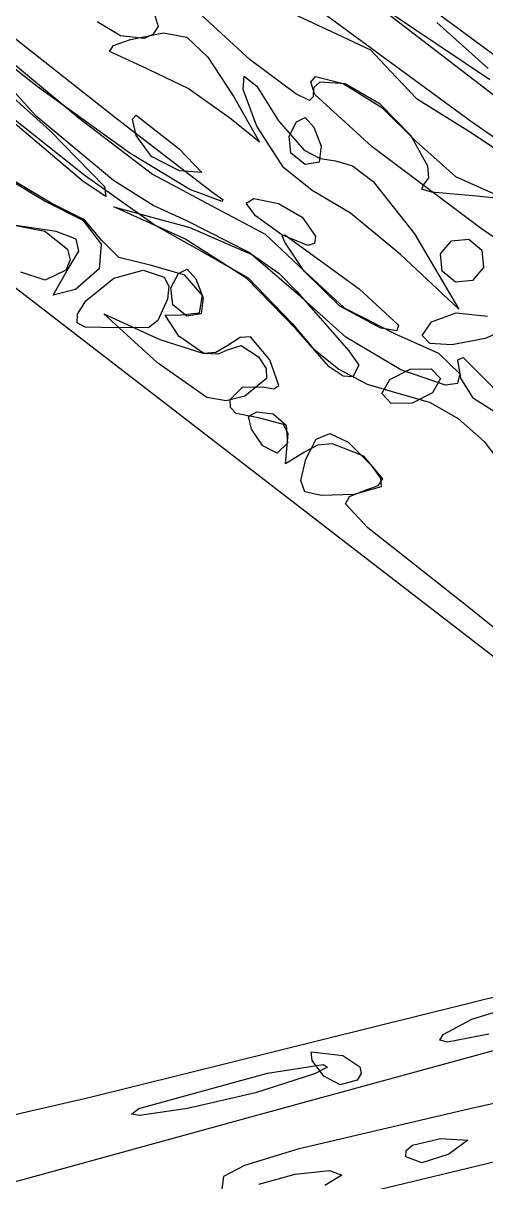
# Model space of a CAD drawing. Extents: x -886 to 651, y -59 to 942.
# Drawn here: x -285.61 to -272.93, y 116 to 147.76 of the extents above; entities that cross this region are included whole.
import ezdxf

# ---------------------------------------------------------------- set-up
doc = ezdxf.new("R2010")
doc.units = 0

msp = doc.modelspace()

# ---------------------------------------------------------------- linework, layer by layer
at = {"layer": 'Layer 1'}
for p, q in [((-273.35032, 145.07034), (-290.16582, 157.41344)), ((-265.041964, 141.204315), (-283.7907, 155.08569)), ((-285.223775, 146.02213), (-291.484494, 150.955324)), ((-290.53553, 151.05146), (-283.02418, 145.12129)), ((-278.264153, 150.064545), (-270.45014, 144.04217)), ((-272.81848, 146.2059), (-276.645889, 148.773315)), ((-282.069475, 148.213634), (-281.90801, 147.66705)), ((-278.422642, 148.10985), (-277.15697, 147.52414)), ((-289.1421, 147.73894), (-283.904673, 143.578813)), ((-288.12377, 147.72753), (-284.876837, 144.810679)), ((-282.936212, 147.4065), (-283.5776, 147.791067)), ((-279.384222, 146.754294), (-280.732819, 147.983868)), ((-274.273421, 147.772131), (-272.868111, 146.514022)), ((-283.962554, 143.416579), (-288.99938, 147.66012)), ((-282.295159, 147.33511), (-282.936212, 147.4065)), ((-282.66276, 147.30453), (-281.758998, 147.495115)), ((-282.053998, 147.445029), (-282.295159, 147.33511)), ((-281.90801, 147.66705), (-282.053998, 147.445029)), ((-281.758998, 147.495115), (-281.123896, 147.374142)), ((-281.123896, 147.374142), (-280.550754, 146.827384)), ((-277.15697, 147.52414), (-276.090116, 147.023512)), ((-283.242728, 146.981794), (-283.129372, 147.139511)), ((-283.129372, 147.139511), (-282.66276, 147.30453)), ((-282.36339, 146.57562), (-283.242728, 146.981794)), ((-280.550754, 146.827384), (-279.83287, 145.74061)), ((-278.136017, 145.81709), (-279.384222, 146.754294)), ((-276.090116, 147.023512), (-275.55304, 146.45192)), ((-285.25316, 145.20804), (-286.624357, 146.726729)), ((-285.923846, 146.691338), (-284.07167, 145.14834)), ((-281.082559, 145.969121), (-282.36339, 146.57562)), ((-275.55304, 146.45192), (-274.827157, 145.691291)), ((-279.583559, 145.936558), (-279.553045, 146.306238)), ((-279.553045, 146.306238), (-279.201711, 146.025926)), ((-277.72886, 146.142776), (-277.600826, 146.290119)), ((-277.61509, 145.80122), (-277.72886, 146.142776)), ((-277.479834, 146.134912), (-277.648959, 145.983305)), ((-277.600826, 146.290119), (-276.840729, 146.10437)), ((-276.78613, 146.09704), (-277.479834, 146.134912)), ((-276.840729, 146.10437), (-275.77757, 145.448386)), ((-275.821453, 145.534006), (-276.78613, 146.09704)), ((-282.685091, 144.193324), (-285.223775, 146.02213)), ((-279.91239, 145.1199), (-281.082559, 145.969121)), ((-279.20881, 144.93665), (-279.583559, 145.936558)), ((-279.201711, 146.025926), (-278.614, 145.07586)), ((-277.759907, 145.633641), (-278.136017, 145.81709)), ((-277.648959, 145.983305), (-277.66131, 145.7339)), ((-276.041799, 144.367845), (-277.61509, 145.80122)), ((-279.83289, 145.74061), (-279.130699, 144.490164)), ((-279.83287, 145.74061), (-279.83289, 145.74061)), ((-277.66131, 145.7339), (-277.759907, 145.633641)), ((-274.987814, 144.678595), (-275.821453, 145.534006)), ((-274.827157, 145.691291), (-273.30638, 144.73615)), ((-283.13007, 143.439293), (-285.25316, 145.20804)), ((-284.07167, 145.14837), (-282.061829, 143.614195)), ((-284.07167, 145.14834), (-284.07167, 145.14837)), ((-282.608824, 145.123266), (-282.514195, 145.232941)), ((-282.514195, 145.232941), (-281.33682, 144.30931)), ((-278.117364, 145.053683), (-277.88026, 145.1694)), ((-277.88026, 145.1694), (-277.644084, 144.906168)), ((-275.77757, 145.448386), (-274.85412, 144.52658)), ((-283.02418, 145.12129), (-280.41884, 143.12525)), ((-282.5135, 144.67605), (-282.608824, 145.123266)), ((-279.130699, 144.490164), (-279.91239, 145.1199)), ((-278.47471, 143.796101), (-279.20881, 144.93665)), ((-278.614, 145.07586), (-277.905282, 144.277956)), ((-278.614, 145.07586), (-278.614, 145.07586)), ((-278.32308, 144.66192), (-278.117364, 145.053683)), ((-277.644084, 144.906168), (-277.44057, 144.38687)), ((-271.716315, 143.936494), (-273.35032, 145.07034)), ((-284.876837, 144.810679), (-283.37919, 143.27544)), ((-282.090173, 144.101549), (-282.5135, 144.67605)), ((-278.269558, 144.189359), (-278.32308, 144.66192)), ((-274.518905, 143.835537), (-274.987814, 144.678595)), ((-274.85412, 144.52658), (-273.764119, 143.555621)), ((-274.85412, 144.52658), (-274.85412, 144.52658)), ((-273.30638, 144.73615), (-271.338752, 143.418727)), ((-281.04102, 143.20005), (-282.685091, 144.193324)), ((-281.33682, 144.30931), (-281.33679, 144.30931)), ((-281.33679, 144.30931), (-280.711524, 143.658652)), ((-277.88338, 143.87939), (-278.269558, 144.189359)), ((-277.905282, 144.277956), (-277.471382, 144.049285)), ((-277.44057, 144.38687), (-277.496308, 143.94836)), ((-277.44057, 144.38687), (-277.44057, 144.38687)), ((-273.05094, 142.120304), (-276.041799, 144.367845)), ((-281.32549, 143.70566), (-282.090173, 144.101549)), ((-277.496308, 143.94836), (-277.88338, 143.87939)), ((-277.471382, 144.049285), (-277.05276, 143.98199)), ((-277.05276, 143.98199), (-276.586322, 143.842988)), ((-283.904673, 143.578813), (-281.963835, 142.204953)), ((-282.061829, 143.614195), (-280.32183, 142.68233)), ((-280.711524, 143.658652), (-281.32549, 143.70566)), ((-277.69012, 143.17234), (-278.47471, 143.796101)), ((-276.586322, 143.842988), (-276.022244, 143.419085)), ((-274.494254, 143.513868), (-274.518905, 143.835537)), ((-273.764119, 143.555621), (-272.37018, 142.93543)), ((-285.976274, 143.457246), (-284.98779, 142.86475)), ((-284.83803, 142.8184), (-285.81288, 143.410591)), ((-283.338716, 143.008379), (-283.962554, 143.416579)), ((-283.37919, 143.27544), (-283.338716, 143.008379)), ((-282.044255, 142.757438), (-283.13007, 143.439293)), ((-276.022244, 143.419085), (-274.88561, 141.9794)), ((-274.680838, 143.208519), (-274.64842, 143.30956)), ((-274.64842, 143.30956), (-274.494254, 143.513868)), ((-280.156037, 142.868208), (-281.04102, 143.20005)), ((-280.41884, 143.12525), (-280.133758, 142.921891)), ((-280.133758, 142.921891), (-280.156037, 142.868208)), ((-279.496355, 142.821695), (-279.289706, 142.951175)), ((-279.289706, 142.951175), (-278.61307, 142.81499)), ((-276.641174, 142.550923), (-277.69012, 143.17234)), ((-274.415255, 143.119105), (-274.680838, 143.208519)), ((-273.18249, 143.01397), (-274.415255, 143.119105)), ((-272.174941, 142.910781), (-273.18249, 143.01397)), ((-284.98779, 142.86475), (-283.971159, 142.354503)), ((-283.925471, 142.362179), (-284.83803, 142.8184)), ((-281.17915, 141.84658), (-283.12701, 142.7232)), ((-283.12701, 142.7232), (-281.04431, 142.15686)), ((-281.12296, 142.33623), (-282.044255, 142.757438)), ((-280.32183, 142.68233), (-278.972264, 141.968826)), ((-279.238086, 142.473417), (-279.496355, 142.821695)), ((-278.61307, 142.81499), (-277.966314, 142.441485)), ((-283.971159, 142.354503), (-283.467715, 141.695769)), ((-283.45053, 141.80107), (-283.925471, 142.362179)), ((-279.41422, 141.467297), (-281.12296, 142.33623)), ((-278.51997, 141.95321), (-279.238086, 142.473417)), ((-277.966314, 142.441485), (-277.60185, 141.91453)), ((-275.27149, 141.41598), (-276.641174, 142.550923)), ((-284.699004, 142.042942), (-285.81114, 142.20664)), ((-285.805252, 142.210696), (-285.01724, 142.056)), ((-285.01724, 142.056), (-284.39442, 141.565066)), ((-284.151854, 141.834827), (-284.699004, 142.042942)), ((-281.963835, 142.204953), (-280.83821, 141.57171)), ((-281.04431, 142.15686), (-279.323594, 141.407463)), ((-278.972264, 141.968826), (-277.90115, 140.95965)), ((-274.88561, 141.9794), (-273.6734, 139.91536)), ((-270.075126, 140.086548), (-273.05094, 142.120304)), ((-284.082106, 141.506072), (-284.151854, 141.834827)), ((-283.467715, 141.695769), (-283.521679, 141.01985)), ((-282.982639, 141.335678), (-283.45053, 141.80107)), ((-279.482324, 140.760209), (-281.17915, 141.84658)), ((-277.804153, 141.663429), (-278.51997, 141.95321)), ((-278.514743, 141.930422), (-278.440982, 141.957975)), ((-278.441091, 141.751894), (-278.514743, 141.930422)), ((-277.90489, 140.95925), (-278.441091, 141.751894)), ((-278.440982, 141.957975), (-276.4051, 140.47174)), ((-277.623764, 141.720727), (-277.804153, 141.663429)), ((-277.60189, 141.91451), (-277.623764, 141.720727)), ((-277.60185, 141.91453), (-277.60189, 141.91451)), ((-274.17117, 141.42942), (-273.868844, 141.791074)), ((-273.868844, 141.791074), (-273.39947, 141.83439)), ((-273.39947, 141.83439), (-273.037815, 141.532064)), ((-287.100578, 141.492661), (-268.20744, 126.91313)), ((-284.40218, 140.98045), (-284.082106, 141.506072)), ((-284.39442, 141.565066), (-284.322974, 141.270521)), ((-282.08706, 141.10961), (-282.982639, 141.335678)), ((-280.83821, 141.57171), (-279.445522, 140.773104)), ((-278.00848, 140.26142), (-279.41422, 141.467297)), ((-279.323594, 141.407463), (-278.60573, 140.907576)), ((-273.6734, 139.91536), (-275.27149, 141.41598)), ((-274.127854, 140.960041), (-274.17117, 141.42942)), ((-273.037815, 141.532064), (-272.99449, 141.06269)), ((-284.322974, 141.270521), (-284.4355, 140.98732)), ((-283.521679, 141.01985), (-284.17727, 140.45805)), ((-281.181908, 140.846221), (-282.08706, 141.10961)), ((-281.35286, 140.896696), (-281.11576, 141.01241)), ((-281.11576, 141.01241), (-280.87958, 140.749178)), ((-272.99449, 141.06269), (-273.296821, 140.701035)), ((-272.99449, 141.06269), (-272.99449, 141.06269)), ((-285.007221, 140.706869), (-285.67378, 140.92885)), ((-284.4355, 140.98735), (-285.007221, 140.706869)), ((-284.785344, 140.298845), (-284.40218, 140.98045)), ((-284.4355, 140.98732), (-284.4355, 140.98735)), ((-283.88704, 140.14028), (-283.126493, 140.761561)), ((-283.126493, 140.761561), (-282.320544, 140.981321)), ((-282.320544, 140.981321), (-281.739698, 140.793361)), ((-281.739698, 140.793361), (-281.618221, 140.544548)), ((-281.55858, 140.50493), (-281.35286, 140.896696)), ((-280.69098, 140.29115), (-281.181908, 140.846221)), ((-280.87958, 140.749178), (-280.67607, 140.22988)), ((-278.13802, 139.37929), (-279.482324, 140.760209)), ((-279.445522, 140.773104), (-278.23228, 139.51852)), ((-278.60573, 140.907576), (-278.11119, 140.40104)), ((-276.929589, 139.996671), (-277.90489, 140.95925)), ((-277.90115, 140.95965), (-276.809471, 139.950087)), ((-273.7662, 140.65771), (-274.127854, 140.960041)), ((-273.296821, 140.701035), (-273.7662, 140.65771)), ((-284.17727, 140.45805), (-284.785344, 140.298845)), ((-281.618221, 140.544548), (-281.65446, 140.19148)), ((-281.505054, 140.032376), (-281.55858, 140.50493)), ((-278.11119, 140.40104), (-276.68197, 138.77352)), ((-278.11119, 140.40104), (-278.11119, 140.40104)), ((-276.4051, 140.47176), (-275.321697, 139.476746)), ((-276.4051, 140.47174), (-276.4051, 140.47176)), ((-284.116731, 139.779574), (-283.88704, 140.14028)), ((-281.65446, 140.1916), (-281.916935, 139.603895)), ((-281.65446, 140.19148), (-281.65446, 140.1916)), ((-280.779672, 139.820196), (-280.69098, 140.29115)), ((-280.67607, 140.22988), (-280.731808, 139.791374)), ((-280.67607, 140.22988), (-280.67607, 140.22988)), ((-276.767739, 139.152414), (-278.00848, 140.26142)), ((-284.126967, 139.54501), (-284.116731, 139.779574)), ((-281.92435, 138.4445), (-283.39462, 139.79169)), ((-283.39462, 139.79169), (-281.86303, 139.08266)), ((-281.712326, 139.75561), (-281.26798, 139.75938)), ((-281.34488, 139.17191), (-281.712326, 139.75561)), ((-281.11888, 139.7224), (-281.505054, 140.032376)), ((-281.26798, 139.75938), (-280.779672, 139.820196)), ((-280.731808, 139.791374), (-281.11888, 139.7224)), ((-275.8104, 139.39518), (-276.929589, 139.996671)), ((-276.809471, 139.950087), (-275.41048, 139.23568)), ((-274.42181, 139.57224), (-273.744078, 139.813986)), ((-273.744078, 139.813986), (-272.88276, 139.72817)), ((-283.911796, 139.426321), (-284.126967, 139.54501)), ((-283.46526, 139.41324), (-283.911796, 139.426321)), ((-281.916935, 139.603895), (-282.16981, 139.40424)), ((-278.23228, 139.51852), (-277.652356, 138.830496)), ((-275.321697, 139.476746), (-275.371484, 139.32531)), ((-274.678693, 139.192778), (-274.42181, 139.57224)), ((-282.16981, 139.40424), (-283.46526, 139.41324)), ((-280.660368, 138.7033), (-281.34488, 139.17191)), ((-279.662151, 139.142725), (-279.99849, 138.91815)), ((-279.379534, 139.159404), (-279.662151, 139.142725)), ((-278.84538, 138.52468), (-279.379534, 139.159404)), ((-277.227609, 138.336196), (-278.13802, 139.37929)), ((-275.262566, 138.25351), (-276.767739, 139.152414)), ((-275.371484, 139.32531), (-275.8104, 139.39518)), ((-275.41048, 139.23568), (-274.223569, 138.707098)), ((-274.465073, 138.973025), (-274.678693, 139.192778)), ((-272.95096, 139.11382), (-273.862108, 138.938274)), ((-272.253605, 139.4133), (-272.95096, 139.11382)), ((-272.95096, 139.11382), (-272.95096, 139.11382)), ((-281.86303, 139.08266), (-280.68779, 138.708744)), ((-279.99849, 138.91815), (-280.325113, 138.725012)), ((-280.257478, 138.693693), (-280.01298, 138.80537)), ((-280.01298, 138.80537), (-279.62984, 138.924839)), ((-279.62984, 138.924839), (-279.15586, 138.60579)), ((-277.652356, 138.830496), (-276.957854, 138.271289)), ((-273.862108, 138.938274), (-274.465073, 138.973025)), ((-280.68779, 138.708744), (-280.257478, 138.693693)), ((-280.325113, 138.725012), (-280.660368, 138.7033)), ((-279.15586, 138.60579), (-279.15584, 138.60578)), ((-279.15584, 138.60578), (-278.951454, 138.287168)), ((-278.602863, 137.82018), (-278.84538, 138.52468)), ((-276.68197, 138.77352), (-276.411485, 138.383828)), ((-274.223569, 138.707098), (-273.64181, 138.14433)), ((-273.70177, 138.523657), (-273.551762, 138.591021)), ((-273.61589, 138.02945), (-273.70177, 138.523657)), ((-273.551762, 138.591021), (-272.2365, 137.2776)), ((-280.576384, 137.493061), (-281.92435, 138.4445)), ((-278.951454, 138.287168), (-278.941404, 138.017353)), ((-276.843028, 138.08139), (-277.227609, 138.336196)), ((-276.957854, 138.271289), (-276.178802, 137.860662)), ((-276.411485, 138.383828), (-276.57396, 138.06204)), ((-275.5654, 137.99097), (-275.006271, 138.272578)), ((-274.038683, 137.829288), (-275.262566, 138.25351)), ((-275.006271, 138.272578), (-274.43008, 138.28261)), ((-274.43008, 138.28261), (-274.175234, 138.013574)), ((-278.941404, 138.017353), (-279.53564, 137.53589)), ((-276.57396, 138.06204), (-276.843028, 138.08139)), ((-276.178802, 137.860662), (-275.34523, 137.61838)), ((-275.778842, 137.601626), (-275.5654, 137.99097)), ((-274.175234, 138.013574), (-274.38868, 137.62423)), ((-273.702762, 137.877865), (-274.038683, 137.829288)), ((-273.64181, 138.14433), (-273.702762, 137.877865)), ((-273.266336, 137.464633), (-273.61589, 138.02945)), ((-279.53564, 137.53589), (-280.043025, 137.399866)), ((-279.93221, 137.43671), (-279.599375, 137.774548)), ((-279.599375, 137.774548), (-279.04859, 137.78654)), ((-279.04859, 137.78654), (-278.737051, 137.729108)), ((-278.737051, 137.729108), (-278.602863, 137.82018)), ((-275.524, 137.33259), (-275.778842, 137.601626)), ((-275.34523, 137.61838), (-274.474897, 137.363825)), ((-274.38868, 137.62423), (-274.947809, 137.342619)), ((-274.38868, 137.62423), (-274.38868, 137.62423)), ((-280.043025, 137.399866), (-280.576384, 137.493061)), ((-279.923206, 137.220454), (-279.93221, 137.43671)), ((-279.767401, 137.052909), (-279.923206, 137.220454)), ((-274.947809, 137.342619), (-275.524, 137.33259)), ((-274.474897, 137.363825), (-273.689041, 136.921824)), ((-272.67904, 137.09198), (-273.266336, 137.464633)), ((-279.12176, 136.93043), (-279.767401, 137.052909)), ((-279.43123, 136.97522), (-279.201285, 137.104594)), ((-279.348804, 136.631311), (-279.43123, 136.97522)), ((-279.201285, 137.104594), (-278.76203, 137.05132)), ((-278.47859, 136.751151), (-279.12176, 136.93043)), ((-278.76203, 137.05132), (-278.403555, 136.738791)), ((-273.689041, 136.921824), (-272.97833, 136.285653)), ((-279.03708, 136.16879), (-279.348804, 136.631311)), ((-278.350139, 136.510846), (-278.47859, 136.751151)), ((-278.403555, 136.738791), (-278.36788, 136.24489)), ((-278.37353, 136.19286), (-278.350139, 136.510846)), ((-277.8604, 135.80208), (-277.582651, 136.350285)), ((-277.582651, 136.350285), (-277.202783, 136.508413)), ((-277.202783, 136.508413), (-276.706307, 136.275224)), ((-276.706307, 136.275224), (-276.07874, 135.64948)), ((-272.97833, 136.285653), (-272.33343, 135.44859)), ((-278.644558, 135.965528), (-279.03708, 136.16879)), ((-278.36788, 136.24489), (-278.644558, 135.965528)), ((-278.421805, 135.674049), (-278.37353, 136.19286)), ((-277.89864, 135.99766), (-278.421805, 135.674049)), ((-278.36788, 136.24489), (-278.36788, 136.24489)), ((-277.54487, 136.185726), (-277.89864, 135.99766)), ((-277.128929, 136.227925), (-277.54487, 136.185726)), ((-276.27545, 135.88606), (-277.128929, 136.227925)), ((-278.001581, 135.217075), (-277.8604, 135.80208)), ((-275.750539, 135.269789), (-276.27545, 135.88606)), ((-276.07874, 135.64948), (-275.816781, 135.280703)), ((-276.07874, 135.64948), (-276.07874, 135.64948)), ((-277.894484, 134.908831), (-278.001581, 135.217075)), ((-275.795884, 135.042299), (-276.54619, 134.83681)), ((-276.28345, 134.93311), (-275.88464, 135.080758)), ((-275.88464, 135.080758), (-275.750539, 135.269789)), ((-275.816781, 135.280703), (-275.795884, 135.042299)), ((-277.441792, 134.805894), (-277.894484, 134.908831)), ((-276.54619, 134.83681), (-277.441792, 134.805894)), ((-276.777369, 134.580891), (-276.66687, 134.78259)), ((-276.66687, 134.78259), (-276.28345, 134.93311)), ((-276.16812, 133.92346), (-276.777369, 134.580891)), ((-273.40058, 131.7352), (-276.16812, 133.92346)), ((-272.150259, 130.734977), (-273.40058, 131.7352)), ((-271.132961, 121.445301), (-283.81037, 118.29449)), ((-279.10188, 117.846719), (-268.51308, 120.755239)), ((-273.318496, 120.451639), (-272.219355, 120.795831)), ((-274.10247, 120.03766), (-273.318496, 120.451639)), ((-274.189098, 119.876643), (-274.10247, 120.03766)), ((-273.980849, 119.82452), (-274.189098, 119.876643)), ((-272.8448, 120.04566), (-273.980849, 119.82452)), ((-277.687632, 119.326463), (-277.713964, 119.559595)), ((-277.713964, 119.559595), (-276.85137, 119.45777)), ((-276.85137, 119.45777), (-276.38289, 119.150657)), ((-278.90883, 118.975758), (-277.391081, 119.211458)), ((-277.36641, 118.89279), (-277.687632, 119.326463)), ((-277.268058, 119.143417), (-277.6251, 118.952458)), ((-277.391081, 119.211458), (-277.268058, 119.143417)), ((-276.38289, 119.150657), (-276.346622, 118.964967)), ((-282.43735, 118.009748), (-278.90883, 118.975758)), ((-277.6251, 118.952508), (-279.243661, 118.43372)), ((-277.6251, 118.952458), (-277.6251, 118.952508)), ((-276.917595, 118.651729), (-277.36641, 118.89279)), ((-276.45948, 118.78719), (-276.917595, 118.651729)), ((-276.346622, 118.964967), (-276.45948, 118.78719)), ((-276.45948, 118.78719), (-276.45948, 118.78719)), ((-270.386539, 118.670556), (-273.40987, 117.987929)), ((-283.81037, 118.29449), (-289.54834, 116.99265)), ((-279.243661, 118.43372), (-281.101047, 118.002609)), ((-287.39391, 115.576599), (-279.10188, 117.846719)), ((-282.642376, 117.851924), (-282.43735, 118.009748)), ((-282.423523, 117.810758), (-282.642376, 117.851924)), ((-281.101047, 118.002609), (-282.423523, 117.810758)), ((-273.40987, 117.987929), (-278.083821, 116.887037)), ((-273.3977, 116.380849), (-268.89083, 117.45253)), ((-278.083821, 116.887037), (-279.540674, 116.439772)), ((-275.117572, 116.850991), (-274.936103, 117.004018)), ((-274.936103, 117.004018), (-274.1692, 117.18241)), ((-274.1692, 117.18241), (-273.419914, 117.138648)), ((-273.419914, 117.138648), (-273.9425, 116.75041)), ((-275.12267, 116.6775), (-275.117572, 116.850991)), ((-274.68248, 116.520709), (-275.12267, 116.6775)), ((-273.9425, 116.7504), (-274.68248, 116.520709)), ((-273.9425, 116.75041), (-273.9425, 116.7504)), ((-279.540674, 116.439772), (-280.11733, 116.142049)), ((-278.15787, 116.207608), (-277.215157, 116.306938)), ((-277.215157, 116.306938), (-276.8766, 116.176408)), ((-276.885783, 115.53953), (-273.3977, 116.380849)), ((-280.11733, 116.142049), (-280.17554, 115.72152)), ((-279.154455, 115.935449), (-278.15787, 116.207608)), ((-276.8766, 116.176408), (-277.344646, 115.891387)), ((-276.8766, 116.176408), (-276.8766, 116.176408))]:
    msp.add_line(p, q, dxfattribs=at)

doc.saveas('drawing.dxf')
